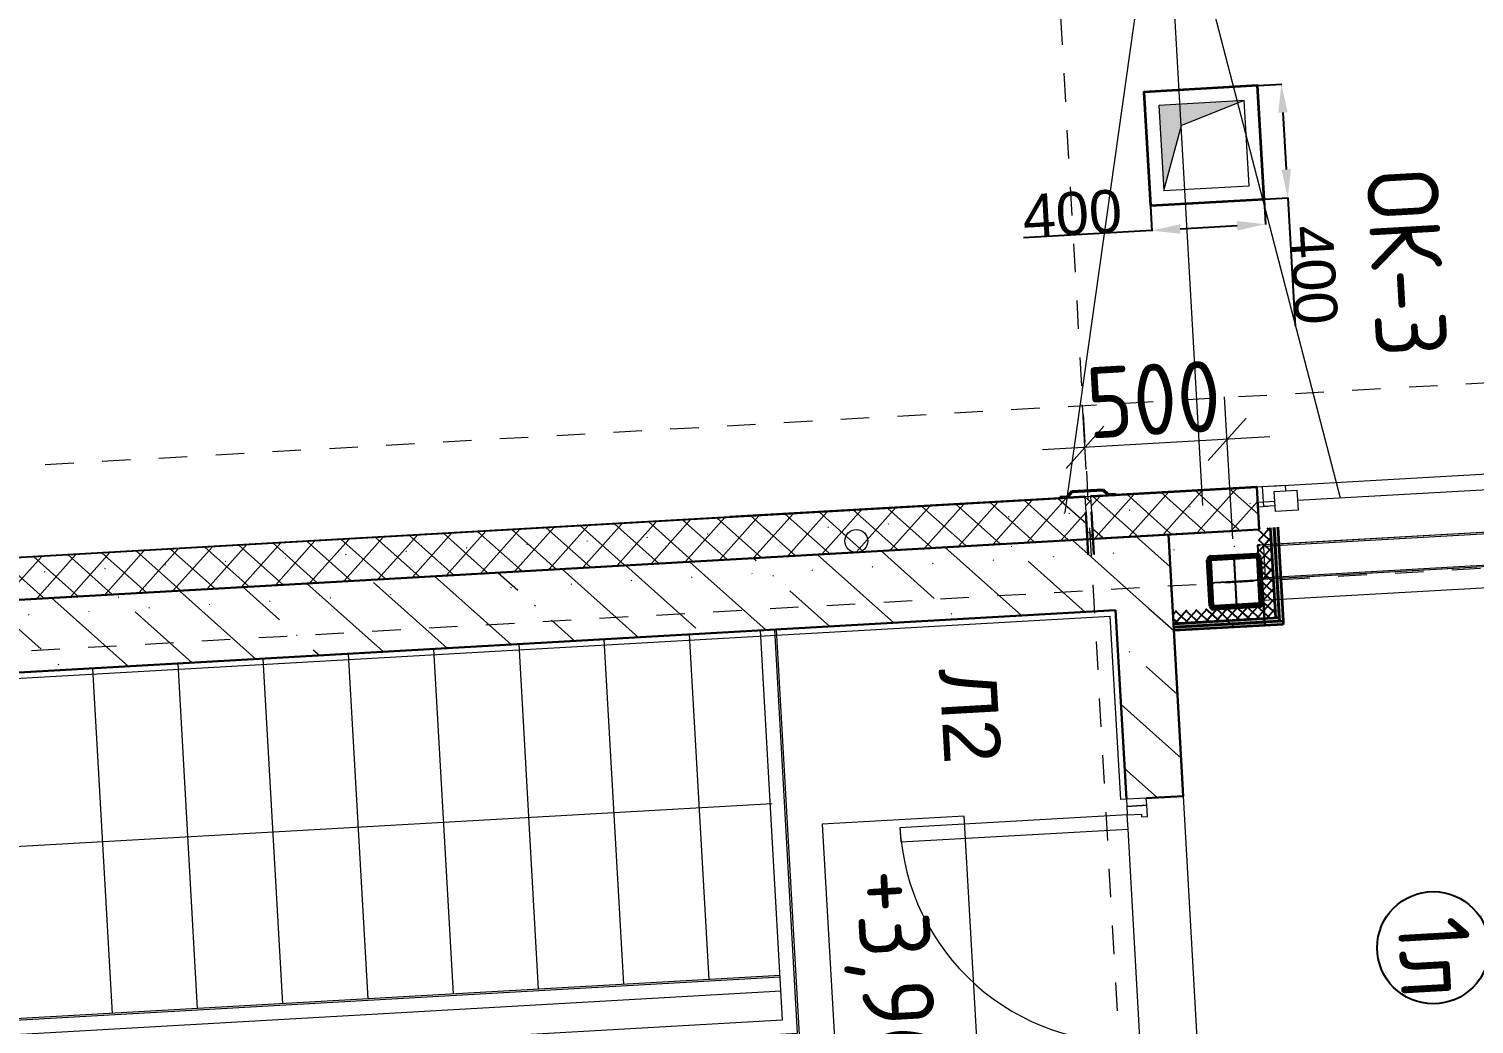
# Model space of a CAD drawing. Header units: millimetres. Extents: x 107713.5 to 107732.8, y 110818.3 to 110848.6.
# Drawn here: x 107719.92 to 107725, y 110827.34 to 110830.84 of the extents above; entities that cross this region are included whole.
import ezdxf

# ---------------------------------------------------------------- set-up
doc = ezdxf.new("R2010")
doc.units = ezdxf.units.MM
doc.header["$PDMODE"] = 35
doc.header["$PDSIZE"] = 0.001
for name, pattern in [('_ШПТ__20_т__2_5__Линия сетки', [25, 20, -2.5, 0, -2.5]), ('GOST2.303 5', [24, 20, -1.5, 1, -1.5]), ('штрихпунктирная', [25.4, 12.7, -6.35, 0, -6.35])]:
    doc.linetypes.add(name, pattern=pattern)
doc.layers.get('Defpoints').update_dxf_attribs({"color": 253})
for name, color, linetype, lineweight in [('F-670-M_FSP', 7, 'Continuous', 9), ('Внутренние кромки', 7, 'Continuous', 18), ('Воздуховоды', 7, 'Continuous', 18), ('Высотные отметки', 7, 'Continuous', 9), ('Марки помещений', 7, 'Continuous', 20), ('Обобщенные модели', 7, 'Continuous', 18), ('Оси', 250, 'штрихпунктирная', 15), ('Перекрытия', 7, 'Continuous', 18), ('Размерные', 45, 'Continuous', 15), ('Размеры', 7, 'Continuous', 9), ('Стены', 7, 'Continuous', 18), ('Стены разрез', 7, 'Continuous', 30), ('Стены штриховка', 7, 'Continuous', 40), ('Текстовые примечания', 7, 'Continuous', 9), ('Типовые аннотации', 7, 'Continuous', 18), ('Шахта', 3, 'Continuous', 35), ('Элементы узлов', 7, 'Continuous', 18)]:
    doc.layers.add(name, color=color, linetype=linetype, lineweight=lineweight)
doc.layers.add('PDF _Текст', color=7, linetype='Continuous')
doc.layers.add('Вспомогательные', color=6, linetype='Continuous', plot=False)
doc.layers.add('СПДС_НЕПЕЧАТНЫЙ', color=254, linetype='Continuous', plot=False)
for name, color, linetype, lineweight, true_color in [('Двери', 7, 'Continuous', 9, 0x804000), ('Импосты витража', 7, 'Continuous', 9, 0x004080), ('Каркас несущий', 7, 'Continuous', 18, 0x800040), ('Каркас_Импост', 7, 'Continuous', 9, 0x804000), ('Крыши', 7, 'Continuous', 9, 0x004000), ('Лестницы', 7, 'Continuous', 9, 0x506c76), ('Линии', 7, 'Continuous', 9, 0x00a600), ('Монтажный зазор', 7, 'Continuous', 9, 0x804000), ('Ограждение', 7, 'Continuous', 9, 0x408080), ('Окна', 7, 'Continuous', 9, 0x0080c0), ('Панель', 7, 'Continuous', 9, 0x804000), ('Поручни', 7, 'Continuous', 9, 0x408080), ('Скрытые грани', 7, 'Continuous', 18, 0x800040)]:
    doc.layers.add(name, color=color, linetype=linetype, lineweight=lineweight, true_color=true_color)
doc.styles.add('GOST Common_1', font='isocpeur.ttf', dxfattribs={"width": 0.9, "height": 249.9999999999997})
doc.styles.add('GOST Common_2', font='isocpeur.ttf', dxfattribs={"width": 0.9, "height": 250})
doc.styles.add('ISOCPEUR', font='isocpeur.ttf', dxfattribs={"width": 0.8})
doc.styles.add('PDF Arial', font='arial.ttf')
doc.styles.get("Standard").update_dxf_attribs({"font": 'arial.ttf'})
doc.dimstyles.new('ISO-25', dxfattribs={"dimtxt": 0.25, "dimasz": 0.15, "dimexe": 0.1, "dimexo": 0, "dimgap": 0.05, "dimtad": 1, "dimdec": 0, "dimlfac": 1000, "dimtxsty": 'ISOCPEUR', "dimblk": 'OBLIQUE', "dimcen": 0.1, "dimdle": 0.1, "dimadec": 0, "dimazin": 0, "dimtfac": 1, "dimtdec": 0, "dimtmove": 0, "dimatfit": 3, "dimfxl": 1, "dimlwd": 9, "dimlwe": 9, "dimarcsym": 0})
doc.dimstyles.new('Основной_2_5_мм', dxfattribs={"dimscale": 304.8, "dimtxt": 251.4287490705518, "dimasz": 0.4639107611548557, "dimexe": 0.4921259842519685, "dimexo": 0.4921259842519685, "dimgap": 0.09842519685039369, "dimtad": 1, "dimdec": 3, "dimrnd": 0.001, "dimdsep": 46, "dimtxsty": 'GOST Common_2', "dimblk1": 'OBLIQUE', "dimblk2": 'OBLIQUE', "dimsah": 1, "dimcen": 0.09, "dimdle": 0.4921259842519685, "dimazin": 2, "dimtfac": 1, "dimtdec": 4, "dimtix": 1, "dimtmove": 0, "dimatfit": 3, "dimfxl": 1, "dimtvp": 1, "dimtolj": 1, "dimtzin": 0, "dimlwd": 20, "dimlwe": 20, "dimarcsym": 2})
pattern_1 = [(45, (67595.99999999985, 6284.999999999989), (-106.0660171779821, 106.0660171779821), [])]
pattern_2 = [(45, (67595.99999999985, 6284.999999999989), (-224.5064030267289, 224.5064030267289), []), (45, (67820.50599999985, 6284.999999999989), (-224.5064030267289, 224.5064030267289), [396.875, -79.375, 3.353, -76.02199999999999])]
pattern_3 = [(45, (67682.99999999975, 6284.999999999989), (-106.0660171779821, 106.0660171779821), [])]

# ---------------------------------------------------------------- blocks, each defined once
blk = doc.blocks.new('102_Окно_1Створка_ГОСТ23166-99 - 1160х1150h-949099-_О__L2_3_900_')
at = {"layer": 'Каркас_Импост', "color": 7, "lineweight": 18}
for p, q in [((-638.1000000000057, 75), (-638.1000000000057, 4.999999999999946)), ((-638.1000000000057, 75), (-603.0999999999879, 75)), ((-618.0999999999985, 75), (-538.0999999999988, 75)), ((-618.0999999999985, 5.000000000001291), (-618.0999999999985, 75)), ((-578.0999999999991, -14.99999999999933), (-578.0999999999991, 55.00000000000065)), ((-578.0999999999991, 55.00000000000065), (-498.0999999999991, 55.00000000000065)), ((-538.0999999999988, 75), (-538.0999999999988, 55.00000000000065)), ((-498.0999999999991, 55.00000000000065), (-498.0999999999991, -14.99999999999933)), ((421.8999999999967, 54.99999999999865), (421.8999999999967, -14.99999999999933)), ((501.8999999999966, 54.99999999999865), (421.8999999999967, 54.99999999999865)), ((461.8999999999968, 75), (461.8999999999968, 54.99999999999865)), ((541.8999999999966, 75), (461.8999999999968, 75)), ((501.8999999999966, -14.99999999999933), (501.8999999999966, 54.99999999999865)), ((561.8999999999994, 75), (526.8999999999995, 75)), ((541.8999999999966, 5.000000000001291), (541.8999999999966, 75)), ((561.8999999999994, 75), (561.8999999999994, 4.999999999999946)), ((-638.1000000000057, 4.999999999999946), (-603.1000000000057, 4.999999999999946)), ((-578.0999999999991, 5.000000000001291), (-618.0999999999985, 5.000000000001291)), ((-498.0999999999991, 20.00000000000716), (421.8999999999967, 20.00000000000716)), ((541.8999999999966, 5.000000000001291), (501.8999999999966, 5.000000000001291)), ((561.8999999999994, 4.999999999999946), (526.8999999999992, 4.999999999999946)), ((-498.0999999999991, -14.99999999999933), (-578.0999999999991, -14.99999999999933)), ((421.8999999999967, -14.99999999999933), (501.8999999999966, -14.99999999999933))]:
    blk.add_line(p, q, dxfattribs=at)
blk = doc.blocks.new('101_Дверь_Двупольная_Алюминиевая_ГОСТ23747-2015 - ДАН_Дв_2080х1260_800__О_Л_П-1342839-_О__L2_3_900_')
at = {"layer": 'Каркас_Импост', "color": 7}
for p, q in [((-630.0000000000106, 100.0000000009627), (-600.0000000000106, 100.0000000009627)), ((-630.0000000000106, 30.0000000009674), (-630.0000000000106, 100.0000000009627)), ((-600.0000000000106, 100.0000000009627), (-600.0000000000106, 50.00000000096738)), ((629.9999999999943, 100.0000000009627), (599.9999999999943, 100.0000000009627)), ((599.9999999999943, 100.0000000009627), (599.9999999999943, 50.0000000009674)), ((629.9999999999943, 30.00000000096741), (629.9999999999943, 100.0000000009627)), ((-590.0000000000105, 30.0000000009674), (-630.0000000000106, 30.0000000009674)), ((-600.0000000000106, 50.00000000096738), (-590.0000000000105, 50.00000000096738)), ((-590.0000000000105, 50.00000000096738), (-590.0000000000105, 30.0000000009674)), ((599.9999999999943, 50.0000000009674), (589.9999999999943, 50.0000000009674)), ((589.9999999999943, 50.0000000009674), (589.9999999999943, 30.00000000096741)), ((589.9999999999943, 30.00000000096741), (629.9999999999943, 30.00000000096741))]:
    blk.add_line(p, q, dxfattribs=at)
at = {"layer": 'Монтажный зазор', "color": 7}
for p, q in [((-655.000000000008, 100.0000000009627), (-630.0000000000106, 100.0000000009627)), ((-655.000000000008, 30.0000000009674), (-655.000000000008, 100.0000000009627)), ((-630.0000000000106, 100.0000000009627), (-630.0000000000106, 30.0000000009674)), ((654.9999999999917, 100.0000000009627), (629.9999999999943, 100.0000000009627)), ((629.9999999999943, 100.0000000009627), (629.9999999999943, 30.00000000096741)), ((654.9999999999917, 30.00000000096741), (654.9999999999917, 100.0000000009627)), ((-630.0000000000106, 30.0000000009674), (-655.000000000008, 30.0000000009674)), ((629.9999999999943, 30.00000000096741), (654.9999999999917, 30.00000000096741))]:
    blk.add_line(p, q, dxfattribs=at)
at = {"layer": 'Панель', "color": 7, "lineweight": 18}
for p, q in [((599.9999999999943, 900.0000000009627), (549.9999999999943, 900.0000000009627)), ((549.9999999999943, 900.0000000009627), (549.9999999999943, 100.0000000009627)), ((599.9999999999943, 100.0000000009627), (599.9999999999943, 900.0000000009627)), ((-600.0000000000106, 500.0000000009626), (-550.0000000000106, 500.0000000009626)), ((-600.0000000000106, 100.0000000009627), (-600.0000000000106, 500.0000000009626)), ((-550.0000000000106, 500.0000000009626), (-550.0000000000106, 100.0000000009627)), ((-550.0000000000106, 100.0000000009627), (-600.0000000000106, 100.0000000009627)), ((549.9999999999943, 100.0000000009627), (599.9999999999943, 100.0000000009627))]:
    blk.add_line(p, q, dxfattribs=at)
at = {"layer": 'Панель', "color": 7}
for centre, radius, start, end in [((599.9999999999981, 100.0000000009626), 799.9999999999993, 90.00000000000027, 180.0000000000004), ((-600.0000000000124, 100.0000000009626), 400.0000000000003, 359.9999999999992, 89.99999999999974)]:
    blk.add_arc(centre, radius, start, end, dxfattribs=at)
blk = doc.blocks.new('253_Балка_Труба_ГОСТ 30245-2003 - 120x120x5-1324363-_О__L2_3_900_')
at = {"layer": 'Каркас несущий', "color": 7}
for p, q in [((587.2999999999747, 59.99999999998203), (-587.3000000000246, 59.99999999998203)), ((-587.300000000033, 50.99999999999854), (-587.300000000033, 59.99999999999781)), ((-587.300000000033, -51.00000000000383), (-587.300000000033, 50.99999999999826)), ((587.2999999999648, 59.99999999999781), (587.2999999999648, 50.9999999999986)), ((587.2999999999648, 50.99999999999826), (587.2999999999648, -51.00000000000383)), ((-587.300000000033, -60.00000000000152), (-587.300000000033, -51.00000000000359)), ((-587.3000000000246, -60.00000000001668), (587.2999999999747, -60.00000000001668)), ((587.2999999999648, -51.00000000000354), (587.2999999999648, -60.00000000000152))]:
    blk.add_line(p, q, dxfattribs=at)
at = {"layer": 'Скрытые грани', "color": 7}
for p, q in [((-587.300000000033, 54.99999999999806), (587.2999999999648, 54.99999999999806)), ((-587.300000000033, -55.00000000000161), (587.2999999999648, -55.00000000000161))]:
    blk.add_line(p, q, dxfattribs=at)
blk = doc.blocks.new('Ограждение - Ограждение-1239730-_О__L2_3_900_')
at = {"layer": 'Поручни', "color": 7}
for p, q in [((16501.00000000007, 4880.999999999986), (15075.00000000008, 4880.999999999991)), ((16501.00000000007, 1268.999999999985), (16501.00000000007, 4880.999999999986)), ((16495.00000000007, 4874.999999999986), (15075.00000000008, 4874.999999999991)), ((16445.00000000007, 4824.999999999986), (15075.00000000008, 4824.999999999991)), ((16289.00000000008, 4824.999999999985), (16289.00000000007, 1268.999999999986)), ((16295.00000000008, 4824.999999999985), (16295.00000000007, 1274.999999999985)), ((16345.00000000008, 4824.999999999985), (16345.00000000007, 1324.999999999986)), ((16445.00000000006, 1324.999999999985), (16445.00000000007, 4824.999999999986)), ((16495.00000000007, 1274.999999999985), (16495.00000000007, 4874.999999999987)), ((16345.00000000007, 1324.999999999985), (16445.00000000006, 1324.999999999985)), ((16295.00000000007, 1274.999999999986), (16495.00000000007, 1274.999999999986)), ((16289.00000000007, 1268.999999999986), (16501.00000000007, 1268.999999999986))]:
    blk.add_line(p, q, dxfattribs=at)
blk = doc.blocks.new('190_ФЭ_Стена_Стык вертикальный - ФЭ-C1_110-1317728-_О__L2_3_900_')
at = {"layer": 'Обобщенные модели', "lineweight": 9}
h = blk.add_hatch(dxfattribs=at)
h.set_pattern_fill('FP_5', color=256, style=0, pattern_type=2)
h.set_pattern_definition([(45, (0, 0), (-106.0660171779821, 106.0660171779821), [])])
h.paths.add_polyline_path([(14722.00000000011, 5902.000000000029), (14723.0000000001, 5903.000000000031), (14723.0000000001, 5928.414213562404), (14706.00000000011, 5945.414213562405), (14706.00000000011, 6054.585786437658), (14723.00000000011, 6071.585786437658), (14722.00000000011, 6072.000000000032), (14705.00000000011, 6055.000000000031), (14705.00000000011, 5945.00000000003), (14722.00000000011, 5928.000000000032)], flags=0)
at = {"layer": 'Обобщенные модели', "lineweight": 40}
for p, q in [((14722.00000000009, 6072.000000000026), (14722.00000000009, 6098.000000000027)), ((14722.00000000009, 6098.000000000027), (14725.00000000009, 6098.000000000027)), ((14724.00000000009, 6097.000000000027), (14723.00000000009, 6097.000000000027)), ((14723.00000000009, 6071.585786437653), (14723.00000000009, 6097.000000000027)), ((14724.00000000009, 6088.000000000027), (14724.00000000009, 6097.000000000027)), ((14725.00000000009, 6098.000000000027), (14725.00000000009, 6088.000000000027)), ((14705.00000000009, 6055.000000000027), (14722.00000000009, 6072.000000000026)), ((14705.00000000009, 5945.000000000027), (14705.00000000009, 6055.000000000027)), ((14723.00000000009, 6071.585786437653), (14706.00000000009, 6054.585786437653)), ((14706.00000000009, 5945.414213562401), (14706.00000000009, 6054.585786437653)), ((14724.00000000009, 6088.000000000027), (14725.00000000009, 6088.000000000027)), ((14722.00000000009, 5928.000000000027), (14705.00000000009, 5945.000000000027)), ((14706.00000000009, 5945.414213562401), (14723.00000000009, 5928.414213562401)), ((14722.00000000009, 5902.000000000027), (14722.00000000009, 5928.000000000027)), ((14725.00000000009, 5902.000000000027), (14722.00000000009, 5902.000000000027)), ((14723.00000000009, 5928.414213562401), (14723.00000000009, 5903.000000000028)), ((14723.00000000009, 5903.000000000028), (14724.00000000009, 5903.000000000028)), ((14724.00000000009, 5903.000000000028), (14724.00000000009, 5912.000000000028)), ((14725.00000000009, 5912.000000000028), (14724.00000000009, 5912.000000000028)), ((14725.00000000009, 5902.000000000027), (14725.00000000009, 5912.000000000028))]:
    blk.add_line(p, q, dxfattribs=at)
blk = doc.blocks.new('Прямоугольный импост - 20х150 мм_Утеплитель_Наружный-1317558-_О__L2_3_900_')
at = {"layer": 'Импосты витража'}
h = blk.add_hatch(dxfattribs=at)
h.set_pattern_fill('FP_21', style=0, pattern_type=2)
h.set_pattern_definition([(225, (6000, 14800), (60.10407640085654, -60.10407640085653), []), (135, (6000, 14800), (-60.10407640085654, -60.10407640085653), [])])
h.paths.add_polyline_path([(9.999999999993396, 74.99999999998295), (9.999999999993396, -75.00000000001761), (-10.00000000000206, -75.00000000001761), (-10.00000000000206, 74.99999999998295)], flags=0)
at = {"layer": 'Импосты витража', "color": 7, "lineweight": 18}
for p, q in [((10, 75), (-10, 75)), ((-10, 75), (-10, -74.99999999999999)), ((10, 74.99999999999999), (10, -74.99999999999999)), ((-10, -74.99999999999999), (10, -74.99999999999999))]:
    blk.add_line(p, q, dxfattribs=at)
blk = doc.blocks.new('012_Стрелка _ЭлУзла_Линия_ - Стрелка-1367453-_О__L2_3_900_')
at = {"layer": 'Элементы узлов'}
blk.add_line((0.9999999999999757, 0), (3557.000000000004, 0), dxfattribs=at)
blk = doc.blocks.new('Высотные отметки - Рамка-5093-_О__L2_3_900_')
at = {"layer": 'Типовые аннотации', "lineweight": 9}
for p, q in [((-6, -4.215182808673287e-14), (-6, 4.999999999999958)), ((-6, 4.999999999999958), (6, 4.999999999999958)), ((6, 4.999999999999958), (6, -4.229949723821846e-14)), ((6, -4.215182808673287e-14), (-6, -4.215182808673287e-14))]:
    blk.add_line(p, q, dxfattribs=at)
blk = doc.blocks.new('к2')
at = {"color": 0, "linetype": 'Continuous', "lineweight": 60, "ltscale": 150}
for p, q in [((4137507.778568611, 536606.2294011269), (4137507.778568611, 536766.2294011269)), ((4137512.778568611, 536606.2294011269), (4137512.778568611, 536766.2294011269)), ((4137517.778568611, 536776.2294011269), (4137677.778568611, 536776.2294011269)), ((4137517.778568611, 536771.2294011269), (4137677.778568611, 536771.2294011269)), ((4137682.778568611, 536766.2294011269), (4137682.778568611, 536606.2294011269)), ((4137687.778568611, 536766.2294011269), (4137687.778568611, 536606.2294011269)), ((4137677.778568611, 536601.2294011269), (4137517.778568611, 536601.2294011269)), ((4137677.778568611, 536596.2294011269), (4137517.778568611, 536596.2294011269))]:
    blk.add_line(p, q, dxfattribs=at)
at = {"color": 0, "linetype": 'GOST2.303 5', "lineweight": 25, "ltscale": 150}
for p, q in [((4137597.778568611, 536778.2294011269), (4137597.778568611, 536594.2294011269)), ((4137505.778568611, 536686.2294011269), (4137689.778568611, 536686.2294011269))]:
    blk.add_line(p, q, dxfattribs=at)
at = {"color": 0, "linetype": 'Continuous', "lineweight": 60, "ltscale": 150}
for centre, radius, start, end in [((4137517.778568611, 536766.2294011269), 10, 90, 180), ((4137517.778568611, 536766.2294011269), 5, 90, 180), ((4137677.778568611, 536766.2294011269), 10, 0, 90), ((4137677.778568611, 536766.2294011269), 5, 0, 90), ((4137517.778568611, 536606.2294011269), 10, 180, 270), ((4137517.778568611, 536606.2294011269), 5, 180, 270), ((4137677.778568611, 536606.2294011269), 5, 270, 0), ((4137677.778568611, 536606.2294011269), 10, 270, 0)]:
    blk.add_arc(centre, radius, start, end, dxfattribs=at)
at = {"layer": 'Вспомогательные', "color": 0, "ltscale": 10}
blk.add_line((4137512.778568611, 536686.2294011269), (4137682.778568611, 536686.2294011269), dxfattribs=at)
blk = doc.blocks.new('_Oblique')
at = {"color": 0, "linetype": 'ByBlock', "lineweight": -2}
blk.add_line((-0.5, -0.5), (0.5, 0.5), dxfattribs=at)
blk = doc.blocks.new('*D993')
at = {"layer": 'Defpoints', "color": 0, "transparency": 16777216}
for p in [(82593.99999999987, 12785), (82093.50000000012, 12284.99999999996), (82320.99999999996, 12284.99999999996)]:
    blk.add_point(p, dxfattribs=at)
at = {"layer": 'Размеры', "color": 0, "lineweight": 20, "transparency": 16777216}
for p, q in [((82093.50000000012, 12935), (82093.50000000012, 12134.99999999996)), ((82443.99999999987, 12785), (81943.50000000012, 12785)), ((82170.99999999996, 12284.99999999996), (81943.50000000012, 12284.99999999996))]:
    blk.add_line(p, q, dxfattribs=at)
at = {"layer": 'Размеры', "color": 0, "lineweight": 20, "transparency": 16777216, "xscale": 141.4, "yscale": 141.4, "zscale": 141.4}
for p, rotation in [((82093.50000000012, 12785), 90), ((82093.50000000012, 12284.99999999996), 270)]:
    blk.add_blockref('_Oblique', p, dxfattribs=dict(at, rotation=rotation))
at = {"layer": 'Размеры', "color": 0, "lineweight": 20, "transparency": 16777216, "insert": (81938.5000000001, 12534.99999999995), "char_height": 250, "width": 726.1603193495258, "attachment_point": 5, "rotation": 90, "style": 'GOST Common_2'}
blk.add_mtext('\\A1;500', dxfattribs=at)
blk = doc.blocks.new('*D994')
at = {"layer": 'Defpoints', "color": 0, "transparency": 16777216}
for p in [(81258.30975493237, 12962.58506968233), (81346.26946684702, 12962.58506968233), (81258.30975493237, 12562.58506968233)]:
    blk.add_point(p, dxfattribs=at)
at = {"layer": 'Размеры', "color": 0, "lineweight": -2, "transparency": 16777216}
for p, q in [((81258.93475493237, 12962.58506968233), (81347.51946684702, 12962.58506968233)), ((81346.26946684702, 12862.58506968233), (81346.26946684702, 12662.58506968233)), ((81258.93475493237, 12562.58506968233), (81347.51946684702, 12562.58506968233)), ((81346.26946684702, 12562.58506968233), (81346.26946684702, 12111.33506968232))]:
    blk.add_line(p, q, dxfattribs=at)
at = {"layer": 'Размеры', "color": 0, "transparency": 16777216}
for points in [[(81329.60280018035, 12862.58506968233), (81362.9361335137, 12862.58506968233), (81346.26946684702, 12962.58506968233)], [(81329.60280018035, 12662.58506968233), (81362.9361335137, 12662.58506968233), (81346.26946684702, 12562.58506968233)]]:
    blk.add_solid(points, dxfattribs=at)
at = {"layer": 'Размеры', "color": 0, "lineweight": 20, "transparency": 16777216, "insert": (81270.644466847, 12286.9600696823), "char_height": 150, "attachment_point": 5, "rotation": 90}
blk.add_mtext('400', dxfattribs=at)
blk = doc.blocks.new('*D995')
at = {"layer": 'Defpoints', "color": 0, "transparency": 16777216}
for p in [(81258.30975493234, 13046.2680055481), (80858.30975493233, 12962.58506968232), (81258.30975493234, 12962.58506968232)]:
    blk.add_point(p, dxfattribs=at)
at = {"layer": 'Размеры', "color": 0, "lineweight": -2, "transparency": 16777216}
for p, q in [((80858.30975493233, 12963.21006968232), (80858.30975493233, 13047.5180055481)), ((80958.30975493233, 13046.2680055481), (81158.30975493234, 13046.2680055481)), ((81258.30975493234, 12963.21006968232), (81258.30975493234, 13047.5180055481)), ((81258.30975493234, 13046.2680055481), (81709.55975493234, 13046.2680055481))]:
    blk.add_line(p, q, dxfattribs=at)
at = {"layer": 'Размеры', "color": 0, "transparency": 16777216}
for points in [[(80958.30975493233, 13062.93467221477), (80958.30975493233, 13029.60133888144), (80858.30975493233, 13046.2680055481)], [(81158.30975493234, 13062.93467221477), (81158.30975493234, 13029.60133888144), (81258.30975493234, 13046.2680055481)]]:
    blk.add_solid(points, dxfattribs=at)
at = {"layer": 'Размеры', "color": 0, "lineweight": 20, "transparency": 16777216, "insert": (81533.93475493234, 13121.8930055481), "char_height": 150, "attachment_point": 5}
blk.add_mtext('400', dxfattribs=at)
blk = doc.blocks.new('232322')
h = blk.add_hatch()
h.set_pattern_fill('ANSI37', color=4, scale=8)
h.set_pattern_definition([(45, (-2612191.614884077, 647599.9022225887), (-17.96051224213831, 17.96051224213831), []), (135, (-2612191.614884077, 647599.9022225887), (-17.96051224213831, -17.9605122421383), [])])
h.paths.add_polyline_path([(82594, 12920.00000000007), (82412, 12920.00000000007), (82412, 12875.00000000007), (82594, 12875.00000000007), (82594, 12877.00000000007)])
h.paths.add_polyline_path([(82729.00000000093, 12920.00000000007), (82594, 12920.00000000007), (82594, 12877.00000000007), (82594, 12875.00000000007), (82674, 12875.00000000007), (82684, 12875.00000000007), (82684.00000000047, 12560.00000000007), (82729.00000000093, 12560.00000000007)])
at = {"layer": 'F-670-M_FSP'}
for points in [[(82741.50000000093, 12945.00000000007), (82741.50000000093, 12932.50000000007), (82412, 12932.50000000007), (82412, 12945.00000000007), (82689.5360371503, 12945.00000000007)], [(82741.50000000093, 12560.00000000007), (82754.00000000093, 12560.00000000007), (82754.00000000093, 12945.00000000007), (82741.50000000093, 12945.00000000007)]]:
    blk.add_hatch(color=1, dxfattribs=at).paths.add_polyline_path(points)
at = {"layer": 'F-670-M_FSP', "true_color": 0xf26722}
for points in [[(82412, 12920.00000000007), (82412, 12932.50000000007), (82729.00000000093, 12932.50000000007), (82729.00000000093, 12920.00000000007), (82690.22162702121, 12920.00000000007)], [(82729.00000000093, 12560.00000000019), (82741.50000000093, 12560.00000000007), (82741.50000000093, 12932.50000000007), (82729.00000000093, 12932.50000000007)]]:
    blk.add_hatch(color=30, dxfattribs=at).paths.add_polyline_path(points)
at = {"layer": 'Воздуховоды'}
blk.add_hatch(color=0, dxfattribs=at).paths.add_polyline_path([(80908.30975493233, 12912.58506968232), (80908.30975493233, 12612.58506968232), (81208.30975493234, 12612.58506968232), (80983.30975493233, 12687.58506968232)], flags=0)
at = {"layer": 'Стены штриховка', "lineweight": 9}
h = blk.add_hatch(dxfattribs=at)
h.set_pattern_fill('FP_6', color=256, style=0, pattern_type=2)
h.set_pattern_definition([(45, (67538.99999999975, 6284.999999999967), (-60.10407640085654, 60.10407640085654), []), (135, (67538.99999999975, 6284.999999999967), (-60.10407640085654, -60.10407640085653), [])])
h.paths.add_polyline_path([(82411.99999999984, 12295.00000000003), (82411.99999999987, 12880.00000000002), (82265.99999999984, 12879.99999999998), (82265.99999999987, 12295.00000000006)], flags=0)
h.paths.add_polyline_path([(82411.99999999987, 14080.00000000003), (82411.99999999987, 18388.00000000009), (82265.99999999984, 18388.00000000005), (82265.99999999984, 14080.00000000006), (82288.92476403982, 14080.00000000005)], flags=0)
h = blk.add_hatch(dxfattribs=at)
h.set_pattern_fill('FP_5', color=256, style=0, pattern_type=2)
h.set_pattern_definition(pattern_1)
h.paths.add_polyline_path([(82320.99999999993, 12295.00000000005), (82322.99999999997, 12295.00000000008), (82322.99999999993, 12880), (82320.99999999997, 12880.00000000004), (82320.99999999994, 12373.00000000002)], flags=0)
h.paths.add_polyline_path([(82320.99999999997, 14080.00000000005), (82322.99999999993, 14080.00000000008), (82322.99999999993, 18388.00000000008), (82320.99999999997, 18388.00000000011), (82320.99999999997, 14244.33173025534)], flags=0)
h = blk.add_hatch(dxfattribs=at)
h.set_pattern_fill('FP_5', color=256, style=0, pattern_type=2)
h.set_pattern_definition(pattern_1)
h.paths.add_polyline_path([(82470.99999999993, 12295.00000000005), (82470.99999999997, 12880.00000000004), (82468.99999999997, 12880.00000000004), (82468.99999999994, 12295.00000000005)], flags=0)
h.paths.add_polyline_path([(82470.99999999997, 14080.00000000005), (82470.99999999997, 16521.66494404463), (82470.99999999997, 18388.00000000011), (82468.99999999997, 18388.00000000011), (82468.99999999997, 14080.00000000005)], flags=0)
h = blk.add_hatch(dxfattribs=at)
h.set_pattern_fill('FP_5', color=256, style=0, pattern_type=2)
h.set_pattern_definition(pattern_3)
h.paths.add_polyline_path([(82740.49999999984, 12560.00000000015), (82752.99999999984, 12560.00000000015), (82752.99999999984, 12880.00000000004), (82740.49999999984, 12880.00000000004), (82740.49999999984, 12617.66514897727)], flags=0)
h.paths.add_polyline_path([(82740.49999999984, 14080.00000000005), (82752.99999999984, 14080.00000000005), (82752.99999999984, 14400.4538626069), (82740.49999999984, 14400.4538626069), (82740.49999999984, 14244.33173025534)], flags=0)
h = blk.add_hatch(dxfattribs=at)
h.set_pattern_fill('FP_5', color=256, style=0, pattern_type=2)
h.set_pattern_definition(pattern_3)
h.paths.add_polyline_path([(82727.99999999987, 12560.00000000015), (82740.49999999984, 12560.00000000015), (82740.49999999984, 12880.00000000004), (82727.99999999987, 12880.00000000004), (82727.99999999987, 12617.66514897727)], flags=0)
h = blk.add_hatch(dxfattribs=at)
h.set_pattern_fill('FP_4', color=256, style=0, pattern_type=2)
h.set_pattern_definition(pattern_2)
h.paths.add_polyline_path([(82670.99999999996, 6160.000000000138), (82670.99999999996, 12559.99999999997), (82415.99999999983, 12559.99999999997), (82415.99999999981, 6160.000000000149), (82553.38342667623, 6160.000000000138)])
h = blk.add_hatch(dxfattribs=at)
h.set_pattern_fill('FP_4', color=256, style=0, pattern_type=2)
h.set_pattern_definition(pattern_2)
h.paths.add_polyline_path([(83335.99999999996, 12359.99999999998), (83335.99999999996, 12559.99999999997), (82670.99999999996, 12559.99999999997), (82670.99999999996, 12359.99999999998)], flags=0)
h.paths.add_polyline_path([(85310.99999999996, 12359.99999999998), (85310.99999999996, 12559.99999999997), (84645.99999999994, 12559.99999999997), (84645.99999999994, 12359.99999999998), (85042.88737831214, 12359.99999999998)], flags=0)
h = blk.add_hatch(dxfattribs=at)
h.set_pattern_fill('FP_6', color=256, style=0, pattern_type=2)
h.set_pattern_definition([(45, (67540.99999999974, 6285), (-60.10407640085654, 60.10407640085654), []), (135, (67540.99999999974, 6285), (-60.10407640085654, -60.10407640085653), [])])
h.paths.add_polyline_path([(82267.99999999983, 6179.999999999938), (82413.99999999984, 6179.999999999938), (82413.99999999984, 12275.00000000007), (82267.99999999987, 12275.00000000007), (82267.99999999985, 11316.33188395483)], flags=0)
h = blk.add_hatch(dxfattribs=at)
h.set_pattern_fill('FP_5', color=256, style=0, pattern_type=2)
h.set_pattern_definition(pattern_1)
h.paths.add_polyline_path([(82322.99999999993, 6179.999999999927), (82322.99999999997, 12275.00000000005), (82320.99999999993, 12275.00000000005), (82320.99999999993, 6179.999999999927)], flags=0)
h = blk.add_hatch(dxfattribs=at)
h.set_pattern_fill('FP_5', color=256, style=0, pattern_type=2)
h.set_pattern_definition(pattern_1)
h.paths.add_polyline_path([(82470.99999999993, 6179.999999999927), (82470.99999999993, 12275.00000000005), (82468.99999999994, 12275.00000000005), (82468.99999999994, 6179.999999999927)], flags=0)
blk.add_line((82470.99999999993, 12871.00000000004), (82505.99999999988, 12871.00000000004))
blk.add_circle((83917.99999999984, 13406.99999999999), 197.0913493789111)
at = {"layer": 'F-670-M_FSP', "lineweight": 35}
for p, q in [((82412, 12945.00000000007), (82741.50000000093, 12945.00000000007)), ((82412, 12932.50000000007), (82729.00000000093, 12932.50000000007)), ((82741.50000000093, 12932.50000000007), (82412, 12932.50000000007)), ((82729.00000000093, 12920.00000000007), (82412, 12920.00000000007)), ((82729.00000000093, 12932.50000000007), (82729.00000000093, 12920.00000000007)), ((82729.00000000093, 12560.00000000007), (82729.00000000093, 12932.50000000007)), ((82729.00000000093, 12932.50000000007), (82741.50000000093, 12932.50000000007)), ((82741.5000000014, 12560.00000000007), (82741.50000000093, 12945.00000000007)), ((82741.50000000093, 12945.00000000007), (82754.00000000093, 12945.00000000007)), ((82741.50000000093, 12932.50000000007), (82741.50000000093, 12560.00000000007)), ((82754.00000000093, 12945.00000000007), (82754.0000000014, 12560.00000000007))]:
    blk.add_line(p, q, dxfattribs=at)
at = {"layer": 'F-670-M_FSP'}
for p, q in [((82741.50000000093, 12945.00000000007), (82412, 12945.00000000007)), ((82741.50000000093, 12945.00000000007), (82412, 12945.00000000007)), ((82412, 12945.00000000007), (82741.50000000093, 12945.00000000007)), ((82729.00000000093, 12932.50000000007), (82412, 12932.50000000007)), ((82412, 12932.50000000007), (82741.50000000093, 12932.50000000007)), ((82412, 12932.50000000007), (82741.50000000093, 12932.50000000007)), ((82741.50000000093, 12932.50000000007), (82412, 12932.50000000007)), ((82412, 12920.00000000007), (82729.00000000093, 12920.00000000007)), ((82729.00000000093, 12920.00000000007), (82729.00000000093, 12932.50000000007)), ((82741.50000000093, 12932.50000000007), (82729.00000000093, 12932.50000000007)), ((82729.00000000093, 12932.50000000007), (82729.00000000093, 12560.00000000007)), ((82754.00000000093, 12945.00000000007), (82741.50000000093, 12945.00000000007)), ((82741.50000000093, 12945.00000000007), (82741.5000000014, 12560.00000000007)), ((82754.00000000093, 12945.00000000007), (82741.50000000093, 12945.00000000007)), ((82741.50000000093, 12945.00000000007), (82741.5000000014, 12560.00000000007)), ((82741.5000000014, 12560.00000000007), (82741.50000000093, 12945.00000000007)), ((82741.50000000093, 12945.00000000007), (82754.00000000093, 12945.00000000007)), ((82741.50000000093, 12560.00000000007), (82741.50000000093, 12932.50000000007)), ((82754.0000000014, 12560.00000000007), (82754.00000000093, 12945.00000000007)), ((82754.0000000014, 12560.00000000007), (82754.00000000093, 12945.00000000007)), ((82754.00000000093, 12945.00000000007), (82754.0000000014, 12560.00000000007))]:
    blk.add_line(p, q, dxfattribs=at)
at = {"layer": 'Внутренние кромки', "color": 7}
blk.add_line((79890.99999999994, 12685.00000000014), (82320.99999999994, 12685.00000000018), dxfattribs=at)
at = {"layer": 'Воздуховоды', "color": 0}
for p, q in [((80908.30975493233, 12912.58506968232), (80983.30975493233, 12687.58506968232)), ((80908.30975493233, 12912.58506968232), (80908.30975493233, 12612.58506968232)), ((81208.30975493234, 12912.58506968232), (80908.30975493233, 12912.58506968232)), ((81208.30975493234, 12612.58506968232), (81208.30975493234, 12912.58506968232)), ((81208.30975493234, 12612.58506968232), (80983.30975493233, 12687.58506968232)), ((80908.30975493233, 12612.58506968232), (81208.30975493234, 12612.58506968232))]:
    blk.add_line(p, q, dxfattribs=at)
at = {"layer": 'Высотные отметки'}
blk.add_line((83954.07471512491, 11287.97095276776), (83962.62065048584, 11287.97095276776), dxfattribs=at)
at = {"layer": 'Крыши', "color": 7}
for p, q in [((79900.90290337839, 12685.98058067586), (82320.99999999993, 13170.00000000017)), ((82320.99999999994, 12940.00000000005), (82320.99999999994, 12880.00000000003)), ((79900.90290337839, 12684.01941932444), (82317.99999999994, 12200.60000000018)), ((82320.99999999994, 12200.0000000002), (82318.99999999993, 12200.40000000021)), ((82265.99999999981, 11024.09090909108), (82265.99999999981, 6263.000000000211))]:
    blk.add_line(p, q, dxfattribs=at)
at = {"layer": 'Лестницы', "color": 7}
for p, q in [((84540.99999999993, 12359.99999999998), (83440.99999999993, 12359.99999999998)), ((83884.99999999993, 10859.99999999997), (82670.99999999993, 10859.99999999997)), ((83884.99999999993, 10859.99999999997), (82670.99999999993, 10859.99999999997)), ((83884.99999999993, 10559.99999999998), (82670.99999999993, 10559.99999999997)), ((83884.99999999993, 10559.99999999998), (82670.99999999993, 10559.99999999997)), ((83884.99999999993, 10259.99999999997), (82670.99999999993, 10259.99999999997)), ((83884.99999999993, 10259.99999999997), (82670.99999999993, 10259.99999999997)), ((83884.99999999993, 9959.999999999975), (82670.99999999993, 9959.999999999975)), ((83884.99999999993, 9959.999999999975), (82670.99999999993, 9959.999999999975)), ((83884.99999999993, 9659.999999999975), (82670.99999999993, 9659.999999999975)), ((83884.99999999993, 9659.999999999975), (82670.99999999993, 9659.999999999975)), ((83884.99999999993, 9359.999999999978), (82670.99999999993, 9359.99999999997)), ((83884.99999999993, 9359.999999999978), (82670.99999999993, 9359.99999999997)), ((83884.99999999993, 9059.999999999975), (82670.99999999993, 9059.999999999975)), ((83884.99999999993, 9059.999999999975), (82670.99999999993, 9059.999999999975)), ((83884.99999999993, 8759.999999999975), (82670.99999999993, 8759.999999999975)), ((83884.99999999993, 8759.999999999975), (82670.99999999993, 8759.999999999975))]:
    blk.add_line(p, q, dxfattribs=at)
at = {"layer": 'Линии', "color": 7}
for p, q in [((83335.99999999993, 12359.99999999997), (83335.99999999993, 12339.99999999998)), ((82690.99999999996, 6380.000000000164), (82690.99999999997, 12339.99999999998)), ((83335.99999999993, 12339.99999999998), (82690.99999999997, 12339.99999999998))]:
    blk.add_line(p, q, dxfattribs=at)
at = {"layer": 'Оси', "linetype": '_ШПТ__20_т__2_5__Линия сетки'}
for p, q in [((81945.99999999993, 4033.792610743934), (81945.99999999994, 20260.81265157685)), ((82595.99999999993, 4547.971757803403), (82595.99999999994, 19608.03865402619)), ((64176.6572354479, 12285.00000000002), (88901.69380809809, 12284.99999999994))]:
    blk.add_line(p, q, dxfattribs=at)
at = {"layer": 'Перекрытия'}
blk.add_line((83335.99999999994, 12560.00000000013), (84645.99999999991, 12560.00000000013), dxfattribs=at)
at = {"layer": 'Стены'}
for p, q in [((82470.99999999993, 14080.00000000004), (82470.99999999993, 12880.00000000003)), ((82590.99999999994, 12880.00000000004), (82590.99999999994, 14080.00000000004)), ((82665.99999999994, 14080.00000000004), (82665.99999999994, 12880.00000000004)), ((82265.99999999983, 12929.65597216876), (82265.99999999983, 13752.7272727272))]:
    blk.add_line(p, q, dxfattribs=at)
at = {"layer": 'Стены разрез'}
for p, q in [((82265.99999999983, 12383.00000000003), (82265.99999999983, 12880.00000000005)), ((82265.99999999983, 12880.00000000005), (82415.99999999983, 12880.00000000005)), ((82415.99999999983, 12880.00000000005), (82415.99999999981, 6135)), ((82470.99999999993, 12871.00000000004), (82470.99999999993, 12880.00000000004)), ((82590.99999999993, 12880.00000000003), (82590.99999999993, 12871.00000000004)), ((82752.99999999983, 12880.00000000003), (82590.99999999993, 12880.00000000003)), ((82752.99999999983, 12560.00000000014), (82752.99999999983, 12880.00000000003)), ((83335.99999999994, 12559.99999999997), (82415.99999999983, 12559.99999999997)), ((82590.99999999993, 12560.00000000014), (82665.99999999993, 12560.00000000014)), ((83335.99999999994, 12429.99999999901), (83335.99999999994, 12559.99999999997)), ((82265.99999999983, 12295.00000000005), (82265.99999999983, 12373.00000000003)), ((82670.99999999994, 6360.000000000164), (82670.99999999994, 12359.99999999997)), ((82670.99999999994, 12359.99999999997), (83335.99999999994, 12359.99999999997)), ((82320.99999999993, 12295.00000000004), (82470.99999999993, 12295.00000000004)), ((82265.99999999983, 12197.00000000003), (82265.99999999983, 12275.00000000005)), ((82320.99999999993, 12275.00000000004), (82470.99999999993, 12275.00000000004)), ((82265.99999999983, 11024.09090909106), (82265.99999999983, 12187.00000000003))]:
    blk.add_line(p, q, dxfattribs=at)
at = {"layer": 'Стены штриховка', "lineweight": 9}
for p, q in [((82267.99999999984, 12295.00000000009), (82267.99999999981, 12880.00000000001)), ((82413.99999999981, 12295.00000000005), (82413.99999999984, 12880.00000000004)), ((82727.99999999984, 12560.00000000014), (82727.99999999984, 12880.00000000003)), ((82731.99999999907, 12560.00000000019), (82731.99999999907, 12875.00000000019)), ((82740.49999999981, 12560.00000000014), (82740.49999999981, 12880.00000000003)), ((82744.49999999907, 12560.00000000019), (82744.49999999907, 12875.00000000019)), ((82267.9999999998, 6163.0000000002), (82267.99999999984, 12275.00000000006))]:
    blk.add_line(p, q, dxfattribs=at)
at = {"layer": 'Текстовые примечания', "color": 1, "true_color": 0xff0000}
blk.add_circle((82376.28531817526, 11464.08857369969), 39.99999999999921, dxfattribs=at)
at = {"layer": 'Шахта', "color": 0}
blk.add_lwpolyline([(81258.30975493234, 12962.58506968232), (80858.30975493233, 12962.58506968232), (80858.30975493233, 12562.58506968232), (81258.30975493234, 12562.58506968232)], close=True, dxfattribs=at)
at = {"layer": 'Высотные отметки', "lineweight": 20, "extrusion": (0, 0, -1), "xscale": 99.99999999999993, "yscale": 99.99999999999993, "zscale": 99.99999999999993}
blk.add_blockref('Высотные отметки - Рамка-5093-_О__L2_3_900_', (-83962.62065048584, 11287.97095276776), dxfattribs=at)
at = {"layer": 'Двери', "color": 8, "true_color": 0x7f7f7f, "rotation": 180}
blk.add_blockref('101_Дверь_Двупольная_Алюминиевая_ГОСТ23747-2015 - ДАН_Дв_2080х1260_800__О_Л_П-1342839-_О__L2_3_900_', (83990.99999999993, 12459.99999999997), dxfattribs=at)
at = {"layer": 'Импосты витража', "color": 7, "lineweight": 18, "extrusion": (0, 0, -1), "rotation": 270.0000000000001}
blk.add_blockref('Прямоугольный импост - 20х150 мм_Утеплитель_Наружный-1317558-_О__L2_3_900_', (-82340.99999999983, 12285.00000000005), dxfattribs=at)
at = {"layer": 'Каркас несущий', "color": 7, "rotation": 90}
blk.add_blockref('253_Балка_Труба_ГОСТ 30245-2003 - 120x120x5-1324363-_О__L2_3_900_', (82530.99999999993, 13480.00000000007), dxfattribs=at)
at = {"layer": 'Обобщенные модели', "lineweight": 40}
blk.add_blockref('190_ФЭ_Стена_Стык вертикальный - ФЭ-C1_110-1317728-_О__L2_3_900_', (67540.99999999974, 6285), dxfattribs=at)
at = {"layer": 'Ограждение', "color": 7}
blk.add_blockref('Ограждение - Ограждение-1239730-_О__L2_3_900_', (67595.99999999985, 6284.999999999989), dxfattribs=at)
at = {"layer": 'Окна', "color": 7, "rotation": 89.99999999999991}
blk.add_blockref('102_Окно_1Створка_ГОСТ23166-99 - 1160х1150h-949099-_О__L2_3_900_', (82340.99999999983, 13518.10000000005), dxfattribs=at)
at = {"layer": 'Размерные', "color": 0}
blk.add_blockref('к2', (-4055003.778568611, -523901.2294011269), dxfattribs=at)
blk.add_blockref('к2', (-4055003.778568611, -523901.2294011269), dxfattribs=at)
at = {"layer": 'Элементы узлов', "rotation": 269.9999999999999}
blk.add_blockref('012_Стрелка _ЭлУзла_Линия_ - Стрелка-1367453-_О__L2_3_900_', (83280.99999999993, 11116.99999999998), dxfattribs=at)
at = {"layer": 'PDF _Текст', "insert": (82842.41825370475, 11727.07022954895), "char_height": 199.0972602603137, "attachment_point": 7, "style": 'PDF Arial'}
blk.add_mtext('Л2', dxfattribs=at)
at = {"layer": 'Высотные отметки', "insert": (83533.94458020623, 11644.67802875538), "char_height": 250, "width": 1028.822568671121, "attachment_point": 1, "line_spacing_factor": 1.022761013168346, "style": 'GOST Common_2'}
blk.add_mtext('+3,900', dxfattribs=at)
at = {"layer": 'Марки помещений', "lineweight": 9, "char_height": 249.9999999999997, "width": 223.6708124999998, "attachment_point": 1, "style": 'GOST Common_1'}
for s, insert in [('ОК-3', (81180.99999999984, 13575.99999999999)), ('1л', (83809.99999999984, 13535.99999999999))]:
    blk.add_mtext(s, dxfattribs=dict(at, insert=insert))
at = {"layer": 'Размеры', "color": 0, "lineweight": 20}
dim = blk.add_linear_dim(base=(81258.30975493234, 13046.2680055481), p1=(80858.30975493233, 12962.58506968232), p2=(81258.30975493234, 12962.58506968232), dimstyle='ISO-25', override={"dimtxt": 150, "dimasz": 100}, dxfattribs=at)
dim.commit()
dim.dimension.update_dxf_attribs({"geometry": '*D995', "text_midpoint": (81533.93475493234, 13046.2680055481), "dimtype": 128})
dim = blk.add_linear_dim(base=(81346.26946684702, 12962.58506968233), p1=(81258.30975493234, 12562.58506968232), p2=(81258.30975493234, 12962.58506968232), angle=90, dimstyle='ISO-25', override={"dimtxt": 150, "dimasz": 100}, dxfattribs=at)
dim.commit()
dim.dimension.update_dxf_attribs({"geometry": '*D994', "text_midpoint": (81346.269466847, 12286.9600696823), "dimtype": 128})
at = {"layer": 'Размеры', "lineweight": 20}
dim = blk.add_linear_dim(base=(82093.50000000012, 12284.99999999996), p1=(82593.99999999984, 12784.99999999999), p2=(82320.99999999993, 12284.99999999996), angle=90, dimstyle='Основной_2_5_мм', override={"dimpost": '<>', "dimfxl": 1839.999999999909}, dxfattribs=at)
dim.commit()
dim.dimension.update_dxf_attribs({"geometry": '*D993', "text_midpoint": (81938.5000000001, 12534.99999999995)})

msp = doc.modelspace()

# ---------------------------------------------------------------- block references
at = {"layer": 'СПДС_НЕПЕЧАТНЫЙ', "xscale": 0.001, "yscale": 0.001, "zscale": 0.001, "rotation": 273.2530497397888}
msp.add_blockref('232322', (107706.7090804864, 110910.6285271379), dxfattribs=at)

doc.saveas('drawing.dxf')
